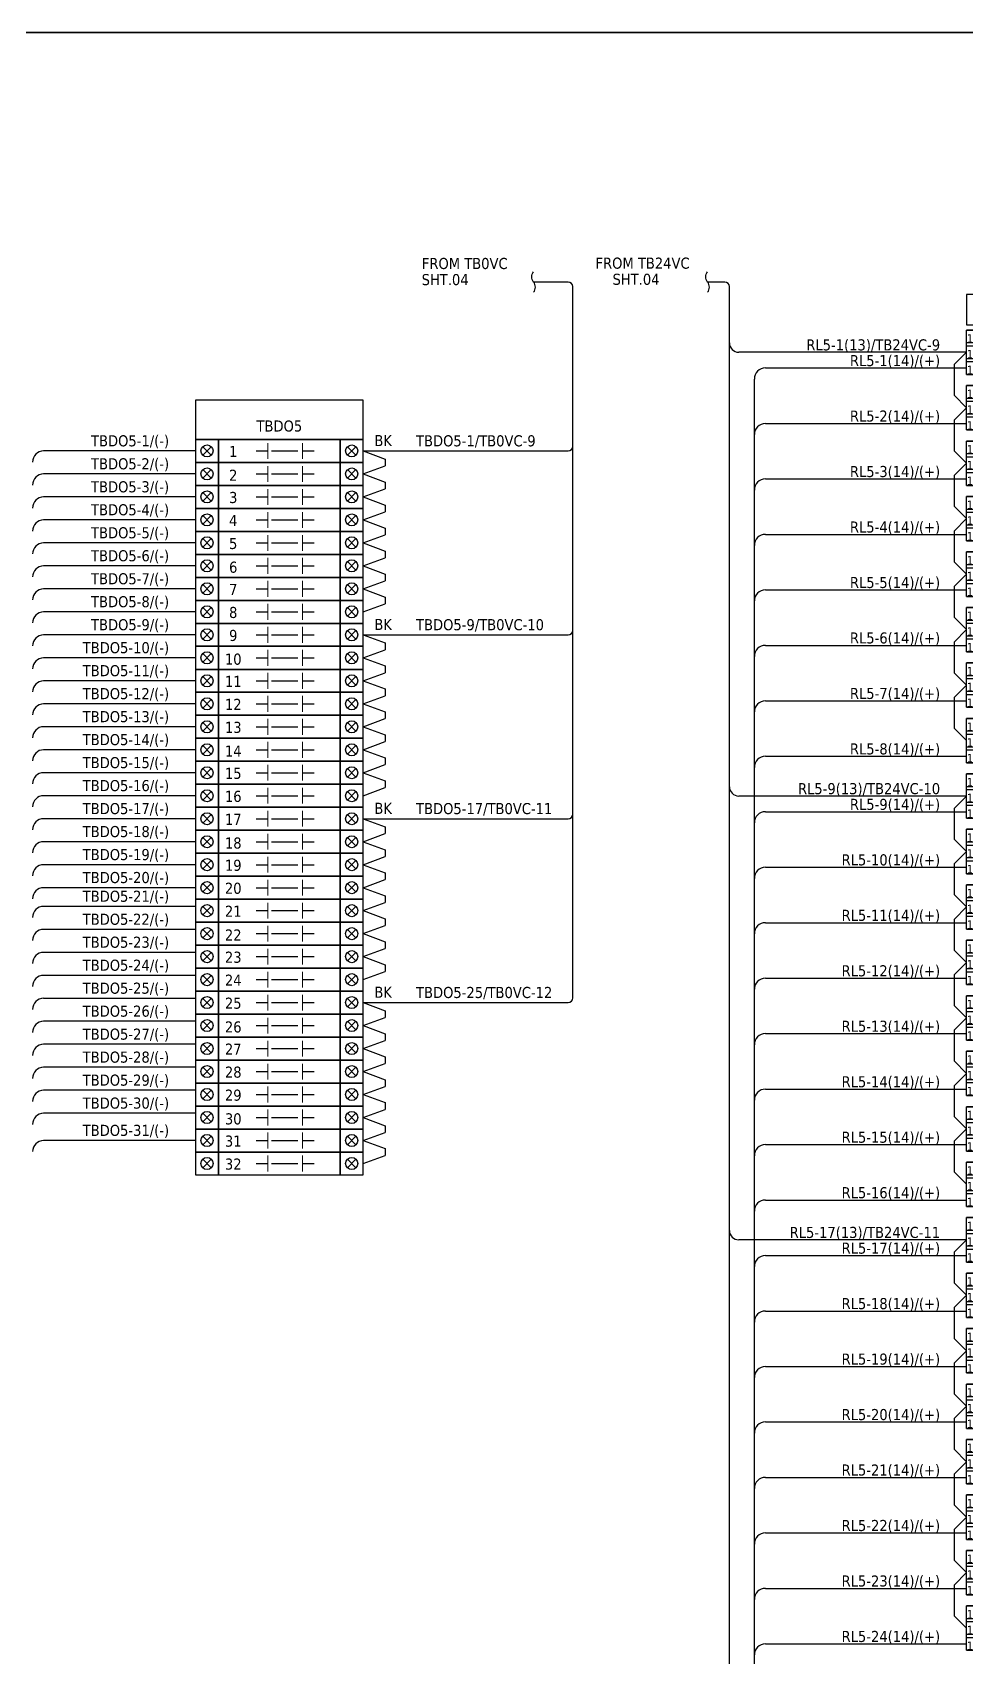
# Model space of a CAD drawing. Header units: millimetres. Extents: x 0 to 1792788, y -13 to 262234.
# Drawn here: x 1377369 to 1403022, y 24030 to 68674 of the extents above; entities that cross this region are included whole.
import ezdxf
from ezdxf.enums import TextEntityAlignment as Align

# ---------------------------------------------------------------- set-up
doc = ezdxf.new("R2010")
doc.units = ezdxf.units.MM
doc.layers.add('HELPPOINT', color=7, linetype='Continuous', lineweight=25)
doc.layers.add('power', color=7, linetype='Continuous', lineweight=25)
doc.styles.add('Tahoma', font='')
doc.styles.get('Tahoma').set_extended_font_data('Tahoma')

# ---------------------------------------------------------------- blocks, each defined once
blk = doc.blocks.new('TPA')
at = {"layer": 'HELPPOINT', "color": 4, "lineweight": 35, "ltscale": 25.4}
blk.add_line((14292753, 12827491), (14405128, 12827491), dxfattribs=at)
blk.add_line((14292753, 12827491), (14405128, 12827491), dxfattribs=at)
blk = doc.blocks.new('700RL')
at = {"color": 1, "ltscale": 25.4}
for p, q in [((15889446, 12491261), (15889446, 12492481)), ((15889446, 12492126), (15889446, 12492481)), ((15889446, 12492481), (15889797, 12492481)), ((15892698, 12492481), (15889446, 12492481)), ((15889446, 12491261), (15889446, 12492481)), ((15889797, 12492481), (15889797, 12492126)), ((15892347, 12492126), (15892347, 12492481)), ((15892347, 12492481), (15892698, 12492481)), ((15892698, 12492481), (15892698, 12492126)), ((15892698, 12492481), (15892698, 12491261)), ((15889797, 12492126), (15889446, 12492126)), ((15889446, 12491694), (15889446, 12492049)), ((15889446, 12492049), (15889797, 12492049)), ((15889797, 12492304), (15890173, 12492304)), ((15889797, 12492049), (15889797, 12491694)), ((15889900, 12491871), (15890173, 12492089)), ((15890399, 12492304), (15890173, 12492304)), ((15890399, 12492129), (15890173, 12492129)), ((15890173, 12492013), (15890173, 12492129)), ((15890363, 12491906), (15890173, 12491906)), ((15890363, 12491439), (15890363, 12491906)), ((15890399, 12492129), (15890399, 12492304)), ((15891926, 12491929), (15892042, 12491814)), ((15891998, 12492304), (15892347, 12492304)), ((15891998, 12492031), (15891998, 12492304)), ((15892698, 12492126), (15892347, 12492126)), ((15889797, 12491694), (15889446, 12491694)), ((15889446, 12491261), (15889446, 12491617)), ((15889446, 12491617), (15889797, 12491617)), ((15889797, 12491871), (15889900, 12491871)), ((15889797, 12491617), (15889797, 12491261)), ((15891998, 12491439), (15891998, 12491712)), ((15892347, 12491261), (15892347, 12491617)), ((15892347, 12491617), (15892698, 12491617)), ((15892698, 12491617), (15892698, 12491261)), ((15889797, 12491261), (15889446, 12491261)), ((15889446, 12491261), (15892698, 12491261)), ((15889797, 12491439), (15890363, 12491439)), ((15891998, 12491439), (15892347, 12491439)), ((15892698, 12491261), (15892347, 12491261))]:
    blk.add_line(p, q, dxfattribs=at)
blk.add_lwpolyline([(15891926, 12491712), (15892042, 12491712), (15892042, 12492031), (15891926, 12492031)], close=True, dxfattribs=at)
at = {"color": 1, "style": 'Tahoma'}
for s, height, p in [('12', 231.6, (15889626, 12492251)), ('A1', 231.6, (15892527, 12492274)), ('13', 231.6, (15889626, 12491819)), ('+', 232, (15892226, 12492165)), ('+', 232, (15892226, 12492165)), ('14', 231.6, (15889626, 12491386)), ('-', 232, (15892226, 12491526)), ('A2', 231.6, (15892527, 12491410))]:
    blk.add_text(s, height=height, dxfattribs=at).set_placement(p, align=Align.MIDDLE_CENTER)

msp = doc.modelspace()

# ---------------------------------------------------------------- linework, layer by layer
at = {"color": 7, "ltscale": 25.4}
for p, q in [((1392079, 61819), (1391133, 61819)), ((1392206, 42149), (1392206, 61692)), ((1381846, 57178), (1377674, 57178)), ((1382279, 57295), (1382044, 57060)), ((1382044, 57295), (1382279, 57060)), ((1383513, 57178), (1383831, 57178)), ((1383931, 57178), (1384657, 57178)), ((1384785, 57178), (1385103, 57178)), ((1386018, 57295), (1386253, 57060)), ((1386253, 57295), (1386018, 57060)), ((1386452, 57178), (1392079, 57178)), ((1386452, 57178), (1387056, 56954)), ((1386452, 56546), (1387056, 56769)), ((1387056, 56954), (1387056, 56769)), ((1381846, 56546), (1377674, 56546)), ((1382279, 56664), (1382044, 56429)), ((1382044, 56664), (1382279, 56429)), ((1383513, 56546), (1383831, 56546)), ((1383931, 56546), (1384657, 56546)), ((1384785, 56546), (1385103, 56546)), ((1386018, 56664), (1386253, 56429)), ((1386253, 56664), (1386018, 56429)), ((1386452, 56546), (1387056, 56323)), ((1387056, 56323), (1387056, 56138)), ((1381846, 55915), (1377674, 55915)), ((1382279, 56032), (1382044, 55797)), ((1382044, 56032), (1382279, 55797)), ((1383513, 55915), (1383831, 55915)), ((1383931, 55915), (1384657, 55915)), ((1384785, 55915), (1385103, 55915)), ((1386018, 56032), (1386253, 55797)), ((1386253, 56032), (1386018, 55797)), ((1386452, 55915), (1387056, 56138)), ((1386452, 55915), (1387056, 55691)), ((1382279, 55401), (1382044, 55166)), ((1382044, 55401), (1382279, 55166)), ((1386018, 55401), (1386253, 55166)), ((1386253, 55401), (1386018, 55166)), ((1386452, 55283), (1387056, 55506)), ((1387056, 55691), (1387056, 55506)), ((1381846, 55283), (1377674, 55283)), ((1383513, 55283), (1383831, 55283)), ((1383931, 55283), (1384657, 55283)), ((1384785, 55283), (1385103, 55283)), ((1386452, 55283), (1387056, 55060)), ((1387056, 55060), (1387056, 54875)), ((1381846, 54652), (1377674, 54652)), ((1382279, 54769), (1382044, 54534)), ((1382044, 54769), (1382279, 54534)), ((1383513, 54652), (1383831, 54652)), ((1383931, 54652), (1384657, 54652)), ((1384785, 54652), (1385103, 54652)), ((1386018, 54769), (1386253, 54534)), ((1386253, 54769), (1386018, 54534)), ((1386452, 54652), (1387056, 54875)), ((1386452, 54652), (1387056, 54428)), ((1381846, 54020), (1377674, 54020)), ((1382279, 54138), (1382044, 53903)), ((1382044, 54138), (1382279, 53903)), ((1383513, 54020), (1383831, 54020)), ((1383931, 54020), (1384657, 54020)), ((1384785, 54020), (1385103, 54020)), ((1386018, 54138), (1386253, 53903)), ((1386253, 54138), (1386018, 53903)), ((1386452, 54020), (1387056, 54243)), ((1386452, 54020), (1387056, 53797)), ((1387056, 54428), (1387056, 54243)), ((1386452, 53389), (1387056, 53612)), ((1387056, 53797), (1387056, 53612)), ((1381846, 53389), (1377674, 53389)), ((1382279, 53506), (1382044, 53271)), ((1382044, 53506), (1382279, 53271)), ((1383513, 53389), (1383831, 53389)), ((1383931, 53389), (1384657, 53389)), ((1384785, 53389), (1385103, 53389)), ((1386018, 53506), (1386253, 53271)), ((1386253, 53506), (1386018, 53271)), ((1386452, 53389), (1387056, 53165)), ((1387056, 53165), (1387056, 52980)), ((1381846, 52757), (1377674, 52757)), ((1382279, 52875), (1382044, 52640)), ((1382044, 52875), (1382279, 52640)), ((1383513, 52757), (1383831, 52757)), ((1383931, 52757), (1384657, 52757)), ((1384785, 52757), (1385103, 52757)), ((1386018, 52875), (1386253, 52640)), ((1386253, 52875), (1386018, 52640)), ((1386452, 52757), (1387056, 52980)), ((1382279, 52243), (1382044, 52008)), ((1382044, 52243), (1382279, 52008)), ((1386018, 52243), (1386253, 52008)), ((1386253, 52243), (1386018, 52008)), ((1381846, 52126), (1377674, 52126)), ((1383513, 52126), (1383831, 52126)), ((1383931, 52126), (1384657, 52126)), ((1384785, 52126), (1385103, 52126)), ((1386452, 52126), (1387056, 51902)), ((1386452, 52126), (1392079, 52126)), ((1387056, 51902), (1387056, 51717)), ((1381846, 51494), (1377674, 51494)), ((1382279, 51612), (1382044, 51377)), ((1382044, 51612), (1382279, 51377)), ((1383513, 51494), (1383831, 51494)), ((1383931, 51494), (1384657, 51494)), ((1384785, 51494), (1385103, 51494)), ((1386018, 51612), (1386253, 51377)), ((1386253, 51612), (1386018, 51377)), ((1386452, 51494), (1387056, 51717)), ((1386452, 51494), (1387056, 51271)), ((1382279, 50980), (1382044, 50745)), ((1382044, 50980), (1382279, 50745)), ((1386018, 50980), (1386253, 50745)), ((1386253, 50980), (1386018, 50745)), ((1386452, 50863), (1387056, 51086)), ((1387056, 51271), (1387056, 51086)), ((1381846, 50863), (1377674, 50863)), ((1383513, 50863), (1383831, 50863)), ((1383931, 50863), (1384657, 50863)), ((1384785, 50863), (1385103, 50863)), ((1386452, 50863), (1387056, 50639)), ((1386452, 50231), (1387056, 50454)), ((1387056, 50639), (1387056, 50454)), ((1381846, 50231), (1377674, 50231)), ((1382279, 50349), (1382044, 50114)), ((1382044, 50349), (1382279, 50114)), ((1383513, 50231), (1383831, 50231)), ((1383931, 50231), (1384657, 50231)), ((1384785, 50231), (1385103, 50231)), ((1386018, 50349), (1386253, 50114)), ((1386253, 50349), (1386018, 50114)), ((1386452, 50231), (1387056, 50008)), ((1387056, 50008), (1387056, 49823)), ((1381846, 49600), (1377674, 49600)), ((1382279, 49717), (1382044, 49482)), ((1382044, 49717), (1382279, 49482)), ((1383513, 49600), (1383831, 49600)), ((1383931, 49600), (1384657, 49600)), ((1384785, 49600), (1385103, 49600)), ((1386018, 49717), (1386253, 49482)), ((1386253, 49717), (1386018, 49482)), ((1386452, 49600), (1387056, 49823)), ((1386452, 49600), (1387056, 49376)), ((1386452, 48968), (1387056, 49191)), ((1387056, 49376), (1387056, 49191)), ((1381846, 48968), (1377674, 48968)), ((1382279, 49086), (1382044, 48851)), ((1382044, 49086), (1382279, 48851)), ((1383513, 48968), (1383831, 48968)), ((1383931, 48968), (1384657, 48968)), ((1384785, 48968), (1385103, 48968)), ((1386018, 49086), (1386253, 48851)), ((1386253, 49086), (1386018, 48851)), ((1386452, 48968), (1387056, 48745)), ((1387056, 48745), (1387056, 48560)), ((1381846, 48337), (1377674, 48337)), ((1382279, 48454), (1382044, 48219)), ((1382044, 48454), (1382279, 48219)), ((1383513, 48337), (1383831, 48337)), ((1383931, 48337), (1384657, 48337)), ((1384785, 48337), (1385103, 48337)), ((1386018, 48454), (1386253, 48219)), ((1386253, 48454), (1386018, 48219)), ((1386452, 48337), (1387056, 48560)), ((1386452, 48337), (1387056, 48113)), ((1382279, 47823), (1382044, 47588)), ((1382044, 47823), (1382279, 47588)), ((1386018, 47823), (1386253, 47588)), ((1386253, 47823), (1386018, 47588)), ((1386452, 47705), (1387056, 47928)), ((1387056, 48113), (1387056, 47928)), ((1381846, 47705), (1377674, 47705)), ((1383513, 47705), (1383831, 47705)), ((1383931, 47705), (1384657, 47705)), ((1384785, 47705), (1385103, 47705)), ((1381846, 47074), (1377674, 47074)), ((1382279, 47191), (1382044, 46956)), ((1382044, 47191), (1382279, 46956)), ((1383513, 47074), (1383831, 47074)), ((1383931, 47074), (1384657, 47074)), ((1384785, 47074), (1385103, 47074)), ((1386018, 47191), (1386253, 46956)), ((1386253, 47191), (1386018, 46956)), ((1386452, 47074), (1387056, 46850)), ((1386452, 47074), (1392079, 47074)), ((1381846, 46442), (1377674, 46442)), ((1382279, 46560), (1382044, 46325)), ((1382044, 46560), (1382279, 46325)), ((1383513, 46442), (1383831, 46442)), ((1383931, 46442), (1384657, 46442)), ((1384785, 46442), (1385103, 46442)), ((1386018, 46560), (1386253, 46325)), ((1386253, 46560), (1386018, 46325)), ((1386452, 46442), (1387056, 46665)), ((1386452, 46442), (1387056, 46219)), ((1387056, 46850), (1387056, 46665)), ((1386452, 45811), (1387056, 46034)), ((1387056, 46219), (1387056, 46034)), ((1381846, 45811), (1377674, 45811)), ((1382279, 45928), (1382044, 45693)), ((1382044, 45928), (1382279, 45693)), ((1383513, 45811), (1383831, 45811)), ((1383931, 45811), (1384657, 45811)), ((1384785, 45811), (1385103, 45811)), ((1386018, 45928), (1386253, 45693)), ((1386253, 45928), (1386018, 45693)), ((1386452, 45811), (1387056, 45587)), ((1387056, 45587), (1387056, 45403)), ((1381846, 45179), (1377674, 45179)), ((1382279, 45297), (1382044, 45062)), ((1382044, 45297), (1382279, 45062)), ((1383513, 45179), (1383831, 45179)), ((1383931, 45179), (1384657, 45179)), ((1384785, 45179), (1385103, 45179)), ((1386018, 45297), (1386253, 45062)), ((1386253, 45297), (1386018, 45062)), ((1386452, 45179), (1387056, 45403)), ((1386452, 45179), (1387056, 44956)), ((1381846, 44665), (1377674, 44665)), ((1382279, 44665), (1382044, 44430)), ((1382044, 44665), (1382279, 44430)), ((1386018, 44665), (1386253, 44430)), ((1386253, 44665), (1386018, 44430)), ((1386452, 44548), (1387056, 44771)), ((1387056, 44956), (1387056, 44771)), ((1383513, 44548), (1383831, 44548)), ((1383931, 44548), (1384657, 44548)), ((1384785, 44548), (1385103, 44548)), ((1386452, 44548), (1387056, 44324)), ((1387056, 44324), (1387056, 44140)), ((1381846, 44034), (1377674, 44034)), ((1382279, 44034), (1382044, 43799)), ((1382044, 44034), (1382279, 43799)), ((1383513, 43916), (1383831, 43916)), ((1383931, 43916), (1384657, 43916)), ((1384785, 43916), (1385103, 43916)), ((1386018, 44034), (1386253, 43799)), ((1386253, 44034), (1386018, 43799)), ((1386452, 43916), (1387056, 44140)), ((1386452, 43916), (1387056, 43693)), ((1381846, 43402), (1377674, 43402)), ((1382279, 43402), (1382044, 43167)), ((1382044, 43402), (1382279, 43167)), ((1386018, 43402), (1386253, 43167)), ((1386253, 43402), (1386018, 43167)), ((1386452, 43285), (1387056, 43508)), ((1387056, 43693), (1387056, 43508)), ((1383513, 43285), (1383831, 43285)), ((1383931, 43285), (1384657, 43285)), ((1384785, 43285), (1385103, 43285)), ((1386452, 43285), (1387056, 43062)), ((1386452, 42653), (1387056, 42877)), ((1387056, 43062), (1387056, 42877)), ((1381846, 42771), (1377674, 42771)), ((1382279, 42771), (1382044, 42536)), ((1382044, 42771), (1382279, 42536)), ((1383513, 42653), (1383831, 42653)), ((1383931, 42653), (1384657, 42653)), ((1384785, 42653), (1385103, 42653)), ((1386018, 42771), (1386253, 42536)), ((1386253, 42771), (1386018, 42536)), ((1381846, 42139), (1377674, 42139)), ((1382279, 42139), (1382044, 41904)), ((1382044, 42139), (1382279, 41904)), ((1383513, 42022), (1383831, 42022)), ((1383931, 42022), (1384657, 42022)), ((1384785, 42022), (1385103, 42022)), ((1386018, 42139), (1386253, 41904)), ((1386253, 42139), (1386018, 41904)), ((1386452, 42022), (1387056, 41799)), ((1386452, 42022), (1392079, 42022)), ((1386452, 41390), (1387056, 41614)), ((1387056, 41799), (1387056, 41614)), ((1381846, 41508), (1377674, 41508)), ((1382279, 41508), (1382044, 41273)), ((1382044, 41508), (1382279, 41273)), ((1383513, 41390), (1383831, 41390)), ((1383931, 41390), (1384657, 41390)), ((1384785, 41390), (1385103, 41390)), ((1386018, 41508), (1386253, 41273)), ((1386253, 41508), (1386018, 41273)), ((1386452, 41390), (1387056, 41167)), ((1387056, 41167), (1387056, 40982)), ((1381846, 40876), (1377674, 40876)), ((1382279, 40876), (1382044, 40641)), ((1382044, 40876), (1382279, 40641)), ((1383513, 40759), (1383831, 40759)), ((1383931, 40759), (1384657, 40759)), ((1384785, 40759), (1385103, 40759)), ((1386018, 40876), (1386253, 40641)), ((1386253, 40876), (1386018, 40641)), ((1386452, 40759), (1387056, 40982)), ((1386452, 40759), (1387056, 40536)), ((1381846, 40245), (1377674, 40245)), ((1382279, 40245), (1382044, 40010)), ((1382044, 40245), (1382279, 40010)), ((1386018, 40245), (1386253, 40010)), ((1386253, 40245), (1386018, 40010)), ((1386452, 40127), (1387056, 40351)), ((1387056, 40536), (1387056, 40351)), ((1383513, 40127), (1383831, 40127)), ((1383931, 40127), (1384657, 40127)), ((1384785, 40127), (1385103, 40127)), ((1386452, 40127), (1387056, 39904)), ((1387056, 39904), (1387056, 39719)), ((1381846, 39613), (1377674, 39613)), ((1382279, 39613), (1382044, 39378)), ((1382044, 39613), (1382279, 39378)), ((1383513, 39496), (1383831, 39496)), ((1383931, 39496), (1384657, 39496)), ((1384785, 39496), (1385103, 39496)), ((1386018, 39613), (1386253, 39378)), ((1386253, 39613), (1386018, 39378)), ((1386452, 39496), (1387056, 39719)), ((1386452, 39496), (1387056, 39273)), ((1381846, 38982), (1377674, 38982)), ((1382279, 38982), (1382044, 38747)), ((1382044, 38982), (1382279, 38747)), ((1383513, 38864), (1383831, 38864)), ((1383931, 38864), (1384657, 38864)), ((1384785, 38864), (1385103, 38864)), ((1386018, 38982), (1386253, 38747)), ((1386253, 38982), (1386018, 38747)), ((1386452, 38864), (1387056, 39088)), ((1386452, 38864), (1387056, 38641)), ((1387056, 39273), (1387056, 39088)), ((1386452, 38233), (1387056, 38456)), ((1387056, 38641), (1387056, 38456)), ((1381846, 38233), (1377674, 38233)), ((1382279, 38350), (1382044, 38115)), ((1382044, 38350), (1382279, 38115)), ((1383513, 38233), (1383831, 38233)), ((1383931, 38233), (1384657, 38233)), ((1384785, 38233), (1385103, 38233)), ((1386018, 38350), (1386253, 38115)), ((1386253, 38350), (1386018, 38115)), ((1386452, 38233), (1387056, 38010)), ((1387056, 38010), (1387056, 37825)), ((1382279, 37719), (1382044, 37484)), ((1382044, 37719), (1382279, 37484)), ((1383513, 37601), (1383831, 37601)), ((1383931, 37601), (1384657, 37601)), ((1384785, 37601), (1385103, 37601)), ((1386018, 37719), (1386253, 37484)), ((1386253, 37719), (1386018, 37484)), ((1386452, 37601), (1387056, 37825))]:
    msp.add_line(p, q, dxfattribs=at)
at = {"color": 1, "ltscale": 25.4}
for p, q in [((1396385, 61819), (1395912, 61819)), ((1396512, 60144), (1396512, 61692)), ((1396512, 23568), (1396512, 61692)), ((1403022, 59890), (1396766, 59890)), ((1403022, 59890), (1402681, 59549)), ((1402681, 59549), (1402681, 58706)), ((1403022, 58366), (1402681, 58706)), ((1403022, 58366), (1402681, 58025)), ((1402681, 58025), (1402681, 57182)), ((1403022, 56842), (1402681, 57182)), ((1403022, 56842), (1402681, 56501)), ((1402681, 56501), (1402681, 55658)), ((1403022, 55318), (1402681, 55658)), ((1403022, 55318), (1402681, 54977)), ((1402681, 54977), (1402681, 54134)), ((1403022, 53794), (1402681, 54134)), ((1403022, 53794), (1402681, 53453)), ((1402681, 53453), (1402681, 52610)), ((1403022, 52270), (1402681, 52610)), ((1403022, 52270), (1402681, 51929)), ((1402681, 51929), (1402681, 51086)), ((1403022, 50746), (1402681, 51086)), ((1403022, 50746), (1402681, 50405)), ((1402681, 50405), (1402681, 49562)), ((1403022, 49222), (1402681, 49562)), ((1403022, 47698), (1396766, 47698)), ((1403022, 47698), (1402681, 47357)), ((1402681, 47357), (1402681, 46514)), ((1403022, 46174), (1402681, 46514)), ((1403022, 46174), (1402681, 45833)), ((1402681, 45833), (1402681, 44990)), ((1403022, 44650), (1402681, 44990)), ((1403022, 44650), (1402681, 44309)), ((1402681, 44309), (1402681, 43466)), ((1403022, 43126), (1402681, 43466)), ((1403022, 43126), (1402681, 42785)), ((1402681, 42785), (1402681, 41942)), ((1403022, 41602), (1402681, 41942)), ((1403022, 41602), (1402681, 41261)), ((1402681, 41261), (1402681, 40418)), ((1403022, 40078), (1402681, 40418)), ((1403022, 40078), (1402681, 39737)), ((1402681, 39737), (1402681, 38894)), ((1403022, 38554), (1402681, 38894)), ((1403022, 38554), (1402681, 38213)), ((1402681, 38213), (1402681, 37370)), ((1403022, 37030), (1402681, 37370)), ((1403022, 35506), (1396766, 35506)), ((1403022, 35506), (1402681, 35165)), ((1402681, 35165), (1402681, 34322)), ((1403022, 33982), (1402681, 34322)), ((1403022, 33982), (1402681, 33641)), ((1402681, 33641), (1402681, 32798)), ((1403022, 32458), (1402681, 32798)), ((1403022, 32458), (1402681, 32117)), ((1402681, 32117), (1402681, 31274)), ((1403022, 30934), (1402681, 31274)), ((1403022, 30934), (1402681, 30593)), ((1402681, 30593), (1402681, 29750)), ((1403022, 29410), (1402681, 29750)), ((1403022, 29410), (1402681, 29069)), ((1402681, 29069), (1402681, 28226)), ((1403022, 27886), (1402681, 28226)), ((1403022, 27886), (1402681, 27545)), ((1402681, 27545), (1402681, 26702)), ((1403022, 26362), (1402681, 26702)), ((1403022, 26362), (1402681, 26021)), ((1402681, 26021), (1402681, 25178)), ((1403022, 24838), (1402681, 25178))]:
    msp.add_line(p, q, dxfattribs=at)
at = {"color": 4, "ltscale": 25.4}
for p, q in [((1397500, 59457), (1403022, 59457)), ((1397195, 9499), (1397195, 59152)), ((1397500, 57933), (1403022, 57933)), ((1397500, 56409), (1403022, 56409)), ((1397500, 54885), (1403022, 54885)), ((1397500, 53361), (1403022, 53361)), ((1397500, 51837), (1403022, 51837)), ((1397500, 50313), (1403022, 50313)), ((1397500, 48789), (1403022, 48789)), ((1397500, 47265), (1403022, 47265)), ((1397500, 45741), (1403022, 45741)), ((1397500, 44217), (1403022, 44217)), ((1397500, 42693), (1403022, 42693)), ((1397500, 41169), (1403022, 41169)), ((1397500, 39645), (1403022, 39645)), ((1397500, 38121), (1403022, 38121)), ((1397500, 36597), (1403022, 36597)), ((1397500, 35073), (1403022, 35073)), ((1397500, 33549), (1403022, 33549)), ((1397500, 32025), (1403022, 32025)), ((1397500, 30501), (1403022, 30501)), ((1397500, 28977), (1403022, 28977)), ((1397500, 27453), (1403022, 27453)), ((1397500, 25929), (1403022, 25929)), ((1397500, 24405), (1403022, 24405))]:
    msp.add_line(p, q, dxfattribs=at)
at = {"color": 7, "lineweight": 9, "ltscale": 25.4}
for p, q in [((1383831, 56961), (1383831, 57394)), ((1384785, 56961), (1384785, 57394)), ((1383831, 56329), (1383831, 56763)), ((1384785, 56329), (1384785, 56763)), ((1383831, 55698), (1383831, 56131)), ((1384785, 55698), (1384785, 56131)), ((1383831, 55066), (1383831, 55500)), ((1384785, 55066), (1384785, 55500)), ((1383831, 54435), (1383831, 54868)), ((1384785, 54435), (1384785, 54868)), ((1383831, 53803), (1383831, 54237)), ((1384785, 53803), (1384785, 54237)), ((1383831, 53172), (1383831, 53605)), ((1384785, 53172), (1384785, 53605)), ((1383831, 52540), (1383831, 52974)), ((1384785, 52540), (1384785, 52974)), ((1383831, 51909), (1383831, 52342)), ((1384785, 51909), (1384785, 52342)), ((1383831, 51277), (1383831, 51711)), ((1384785, 51277), (1384785, 51711)), ((1383831, 50646), (1383831, 51079)), ((1384785, 50646), (1384785, 51079)), ((1383831, 50014), (1383831, 50448)), ((1384785, 50014), (1384785, 50448)), ((1383831, 49383), (1383831, 49816)), ((1384785, 49383), (1384785, 49816)), ((1383831, 48751), (1383831, 49185)), ((1384785, 48751), (1384785, 49185)), ((1383831, 48120), (1383831, 48553)), ((1384785, 48120), (1384785, 48553)), ((1383831, 47488), (1383831, 47922)), ((1384785, 47488), (1384785, 47922)), ((1383831, 46857), (1383831, 47290)), ((1384785, 46857), (1384785, 47290)), ((1383831, 46226), (1383831, 46659)), ((1384785, 46226), (1384785, 46659)), ((1383831, 45594), (1383831, 46027)), ((1384785, 45594), (1384785, 46027)), ((1383831, 44963), (1383831, 45396)), ((1384785, 44963), (1384785, 45396)), ((1383831, 44331), (1383831, 44764)), ((1384785, 44331), (1384785, 44764)), ((1383831, 43700), (1383831, 44133)), ((1384785, 43700), (1384785, 44133)), ((1383831, 43068), (1383831, 43502)), ((1384785, 43068), (1384785, 43502)), ((1383831, 42437), (1383831, 42870)), ((1384785, 42437), (1384785, 42870)), ((1383831, 41805), (1383831, 42239)), ((1384785, 41805), (1384785, 42239)), ((1383831, 41174), (1383831, 41607)), ((1384785, 41174), (1384785, 41607)), ((1383831, 40542), (1383831, 40976)), ((1384785, 40542), (1384785, 40976)), ((1383831, 39911), (1383831, 40344)), ((1384785, 39911), (1384785, 40344)), ((1383831, 39279), (1383831, 39713)), ((1384785, 39279), (1384785, 39713)), ((1383831, 38648), (1383831, 39081)), ((1384785, 38648), (1384785, 39081)), ((1383831, 38016), (1383831, 38450)), ((1384785, 38016), (1384785, 38450)), ((1383831, 37385), (1383831, 37818)), ((1384785, 37385), (1384785, 37818))]:
    msp.add_line(p, q, dxfattribs=at)
at = {"color": 7, "ltscale": 25.4}
msp.add_lwpolyline([(1391133, 61537, 0.351), (1391133, 61819, -0.351), (1391133, 62101, 2.081666)], format="xyb", dxfattribs=at)
at = {"color": 1, "ltscale": 25.4}
msp.add_lwpolyline([(1395912, 61537, 0.351), (1395912, 61819, -0.351), (1395912, 62101, 2.081666)], format="xyb", dxfattribs=at)
at = {"color": 2, "ltscale": 25.4}
msp.add_lwpolyline([(1403022, 60647), (1406274, 60647), (1406274, 61478), (1403022, 61478)], close=True, dxfattribs=at)
at = {"color": 4, "ltscale": 25.4}
msp.add_lwpolyline([(1381846, 57493), (1386452, 57493), (1386452, 58572), (1381846, 58572)], close=True, dxfattribs=at)
at = {"color": 7, "ltscale": 25.4}
for points in [[(1381846, 56862), (1382477, 56862), (1382477, 57493), (1381846, 57493)], [(1382477, 56862), (1385820, 56862), (1385820, 57493), (1382477, 57493)], [(1385820, 56862), (1386452, 56862), (1386452, 57493), (1385820, 57493)], [(1381846, 56230), (1382477, 56230), (1382477, 56862), (1381846, 56862)], [(1382477, 56230), (1385820, 56230), (1385820, 56862), (1382477, 56862)], [(1385820, 56230), (1386452, 56230), (1386452, 56862), (1385820, 56862)], [(1381846, 55599), (1382477, 55599), (1382477, 56230), (1381846, 56230)], [(1382477, 55599), (1385820, 55599), (1385820, 56230), (1382477, 56230)], [(1385820, 55599), (1386452, 55599), (1386452, 56230), (1385820, 56230)], [(1381846, 54967), (1382477, 54967), (1382477, 55599), (1381846, 55599)], [(1382477, 54967), (1385820, 54967), (1385820, 55599), (1382477, 55599)], [(1385820, 54967), (1386452, 54967), (1386452, 55599), (1385820, 55599)], [(1381846, 54336), (1382477, 54336), (1382477, 54967), (1381846, 54967)], [(1382477, 54336), (1385820, 54336), (1385820, 54967), (1382477, 54967)], [(1385820, 54336), (1386452, 54336), (1386452, 54967), (1385820, 54967)], [(1381846, 53704), (1382477, 53704), (1382477, 54336), (1381846, 54336)], [(1382477, 53704), (1385820, 53704), (1385820, 54336), (1382477, 54336)], [(1385820, 53704), (1386452, 53704), (1386452, 54336), (1385820, 54336)], [(1381846, 53073), (1382477, 53073), (1382477, 53704), (1381846, 53704)], [(1382477, 53073), (1385820, 53073), (1385820, 53704), (1382477, 53704)], [(1385820, 53073), (1386452, 53073), (1386452, 53704), (1385820, 53704)], [(1381846, 52441), (1382477, 52441), (1382477, 53073), (1381846, 53073)], [(1382477, 52441), (1385820, 52441), (1385820, 53073), (1382477, 53073)], [(1385820, 52441), (1386452, 52441), (1386452, 53073), (1385820, 53073)], [(1381846, 51810), (1382477, 51810), (1382477, 52441), (1381846, 52441)], [(1382477, 51810), (1385820, 51810), (1385820, 52441), (1382477, 52441)], [(1385820, 51810), (1386452, 51810), (1386452, 52441), (1385820, 52441)], [(1381846, 51178), (1382477, 51178), (1382477, 51810), (1381846, 51810)], [(1382477, 51178), (1385820, 51178), (1385820, 51810), (1382477, 51810)], [(1385820, 51178), (1386452, 51178), (1386452, 51810), (1385820, 51810)], [(1381846, 50547), (1382477, 50547), (1382477, 51178), (1381846, 51178)], [(1382477, 50547), (1385820, 50547), (1385820, 51178), (1382477, 51178)], [(1385820, 50547), (1386452, 50547), (1386452, 51178), (1385820, 51178)], [(1381846, 49915), (1382477, 49915), (1382477, 50547), (1381846, 50547)], [(1382477, 49915), (1385820, 49915), (1385820, 50547), (1382477, 50547)], [(1385820, 49915), (1386452, 49915), (1386452, 50547), (1385820, 50547)], [(1381846, 49284), (1382477, 49284), (1382477, 49915), (1381846, 49915)], [(1382477, 49284), (1385820, 49284), (1385820, 49915), (1382477, 49915)], [(1385820, 49284), (1386452, 49284), (1386452, 49915), (1385820, 49915)], [(1381846, 48652), (1382477, 48652), (1382477, 49284), (1381846, 49284)], [(1382477, 48652), (1385820, 48652), (1385820, 49284), (1382477, 49284)], [(1385820, 48652), (1386452, 48652), (1386452, 49284), (1385820, 49284)], [(1381846, 48021), (1382477, 48021), (1382477, 48652), (1381846, 48652)], [(1382477, 48021), (1385820, 48021), (1385820, 48652), (1382477, 48652)], [(1385820, 48021), (1386452, 48021), (1386452, 48652), (1385820, 48652)], [(1381846, 47389), (1382477, 47389), (1382477, 48021), (1381846, 48021)], [(1382477, 47389), (1385820, 47389), (1385820, 48021), (1382477, 48021)], [(1385820, 47389), (1386452, 47389), (1386452, 48021), (1385820, 48021)], [(1381846, 46758), (1382477, 46758), (1382477, 47389), (1381846, 47389)], [(1382477, 46758), (1385820, 46758), (1385820, 47389), (1382477, 47389)], [(1385820, 46758), (1386452, 46758), (1386452, 47389), (1385820, 47389)], [(1381846, 46126), (1382477, 46126), (1382477, 46758), (1381846, 46758)], [(1382477, 46126), (1385820, 46126), (1385820, 46758), (1382477, 46758)], [(1385820, 46126), (1386452, 46126), (1386452, 46758), (1385820, 46758)], [(1381846, 45495), (1382477, 45495), (1382477, 46126), (1381846, 46126)], [(1382477, 45495), (1385820, 45495), (1385820, 46126), (1382477, 46126)], [(1385820, 45495), (1386452, 45495), (1386452, 46126), (1385820, 46126)], [(1381846, 44864), (1382477, 44864), (1382477, 45495), (1381846, 45495)], [(1382477, 44864), (1385820, 44864), (1385820, 45495), (1382477, 45495)], [(1385820, 44864), (1386452, 44864), (1386452, 45495), (1385820, 45495)], [(1381846, 44232), (1382477, 44232), (1382477, 44864), (1381846, 44864)], [(1382477, 44232), (1385820, 44232), (1385820, 44864), (1382477, 44864)], [(1385820, 44232), (1386452, 44232), (1386452, 44864), (1385820, 44864)], [(1381846, 43601), (1382477, 43601), (1382477, 44232), (1381846, 44232)], [(1382477, 43601), (1385820, 43601), (1385820, 44232), (1382477, 44232)], [(1385820, 43601), (1386452, 43601), (1386452, 44232), (1385820, 44232)], [(1381846, 42969), (1382477, 42969), (1382477, 43601), (1381846, 43601)], [(1382477, 42969), (1385820, 42969), (1385820, 43601), (1382477, 43601)], [(1385820, 42969), (1386452, 42969), (1386452, 43601), (1385820, 43601)], [(1381846, 42338), (1382477, 42338), (1382477, 42969), (1381846, 42969)], [(1382477, 42338), (1385820, 42338), (1385820, 42969), (1382477, 42969)], [(1385820, 42338), (1386452, 42338), (1386452, 42969), (1385820, 42969)], [(1381846, 41706), (1382477, 41706), (1382477, 42338), (1381846, 42338)], [(1382477, 41706), (1385820, 41706), (1385820, 42338), (1382477, 42338)], [(1385820, 41706), (1386452, 41706), (1386452, 42338), (1385820, 42338)], [(1381846, 41075), (1382477, 41075), (1382477, 41706), (1381846, 41706)], [(1382477, 41075), (1385820, 41075), (1385820, 41706), (1382477, 41706)], [(1385820, 41075), (1386452, 41075), (1386452, 41706), (1385820, 41706)], [(1381846, 40443), (1382477, 40443), (1382477, 41075), (1381846, 41075)], [(1382477, 40443), (1385820, 40443), (1385820, 41075), (1382477, 41075)], [(1385820, 40443), (1386452, 40443), (1386452, 41075), (1385820, 41075)], [(1381846, 39812), (1382477, 39812), (1382477, 40443), (1381846, 40443)], [(1382477, 39812), (1385820, 39812), (1385820, 40443), (1382477, 40443)], [(1385820, 39812), (1386452, 39812), (1386452, 40443), (1385820, 40443)], [(1381846, 39180), (1382477, 39180), (1382477, 39812), (1381846, 39812)], [(1382477, 39180), (1385820, 39180), (1385820, 39812), (1382477, 39812)], [(1385820, 39180), (1386452, 39180), (1386452, 39812), (1385820, 39812)], [(1381846, 38549), (1382477, 38549), (1382477, 39180), (1381846, 39180)], [(1382477, 38549), (1385820, 38549), (1385820, 39180), (1382477, 39180)], [(1385820, 38549), (1386452, 38549), (1386452, 39180), (1385820, 39180)], [(1381846, 37917), (1382477, 37917), (1382477, 38549), (1381846, 38549)], [(1382477, 37917), (1385820, 37917), (1385820, 38549), (1382477, 38549)], [(1385820, 37917), (1386452, 37917), (1386452, 38549), (1385820, 38549)], [(1381846, 37286), (1382477, 37286), (1382477, 37917), (1381846, 37917)], [(1382477, 37286), (1385820, 37286), (1385820, 37917), (1382477, 37917)], [(1385820, 37286), (1386452, 37286), (1386452, 37917), (1385820, 37917)]]:
    msp.add_lwpolyline(points, close=True, dxfattribs=at)
for centre in [(1382162, 57178), (1386136, 57178), (1382162, 56546), (1386136, 56546), (1382162, 55915), (1386136, 55915), (1382162, 55283), (1386136, 55283), (1382162, 54652), (1386136, 54652), (1382162, 54020), (1386136, 54020), (1382162, 53389), (1386136, 53389), (1382162, 52757), (1386136, 52757), (1382162, 52126), (1386136, 52126), (1382162, 51494), (1386136, 51494), (1382162, 50863), (1386136, 50863), (1382162, 50231), (1386136, 50231), (1382162, 49600), (1386136, 49600), (1382162, 48968), (1386136, 48968), (1382162, 48337), (1386136, 48337), (1382162, 47705), (1386136, 47705), (1382162, 47074), (1386136, 47074), (1382162, 46442), (1386136, 46442), (1382162, 45811), (1386136, 45811), (1382162, 45179), (1386136, 45179), (1382162, 44548), (1386136, 44548), (1382162, 43916), (1386136, 43916), (1382162, 43285), (1386136, 43285), (1382162, 42653), (1386136, 42653), (1382162, 42022), (1386136, 42022), (1382162, 41390), (1386136, 41390), (1382162, 40759), (1386136, 40759), (1382162, 40127), (1386136, 40127), (1382162, 39496), (1386136, 39496), (1382162, 38864), (1386136, 38864), (1382162, 38233), (1386136, 38233), (1382162, 37601), (1386136, 37601)]:
    msp.add_circle(centre, 166, dxfattribs=at)
for centre, radius, start, end in [((1392079, 61692), 127, 0, 90), ((1377674, 56873), 305, 90, 180), ((1392079, 57305), 127, 270, 0), ((1377674, 56241), 305, 90, 180), ((1377674, 55610), 305, 90, 180), ((1377674, 54978), 305, 90, 180), ((1377674, 54347), 305, 90, 180), ((1377674, 53715), 305, 90, 180), ((1377674, 53084), 305, 90, 180), ((1377674, 52452), 305, 90, 180), ((1392079, 52253), 127, 270, 0), ((1377674, 51821), 305, 90, 180), ((1377674, 51189), 305, 90, 180), ((1377674, 50558), 305, 90, 180), ((1377674, 49926), 305, 90, 180), ((1377674, 49295), 305, 90, 180), ((1377674, 48663), 305, 90, 180), ((1377674, 48032), 305, 90, 180), ((1377674, 47400), 305, 90, 180), ((1377674, 46769), 305, 90, 180), ((1392079, 47201), 127, 270, 0), ((1377674, 46137), 305, 90, 180), ((1377674, 45506), 305, 90, 180), ((1377674, 44874), 305, 90, 180), ((1377674, 44360), 305, 90, 180), ((1377674, 43729), 305, 90, 180), ((1377674, 43097), 305, 90, 180), ((1377674, 42466), 305, 90, 180), ((1377674, 41835), 305, 90, 180), ((1392079, 42149), 127, 270, 0), ((1377674, 41203), 305, 90, 180), ((1377674, 40572), 305, 90, 180), ((1377674, 39940), 305, 90, 180), ((1377674, 39309), 305, 90, 180), ((1377674, 38677), 305, 90, 180), ((1377674, 37928), 305, 90, 180)]:
    msp.add_arc(centre, radius, start, end, dxfattribs=at)
at = {"color": 1, "ltscale": 25.4}
for centre, radius, start, end in [((1396385, 61692), 127, 0, 90), ((1396766, 60144), 254, 180, 270), ((1396766, 47952), 254, 180, 270), ((1396766, 35760), 254, 180, 270)]:
    msp.add_arc(centre, radius, start, end, dxfattribs=at)
at = {"color": 4, "ltscale": 25.4}
for centre in [(1397500, 59152), (1397500, 57628), (1397500, 56104), (1397500, 54580), (1397500, 53056), (1397500, 51532), (1397500, 50008), (1397500, 48484), (1397500, 46960), (1397500, 45436), (1397500, 43912), (1397500, 42388), (1397500, 40864), (1397500, 39340), (1397500, 37816), (1397500, 36292), (1397500, 34768), (1397500, 33244), (1397500, 31720), (1397500, 30196), (1397500, 28672), (1397500, 27148), (1397500, 25624), (1397500, 24100)]:
    msp.add_arc(centre, 305, 90, 180, dxfattribs=at)

# ---------------------------------------------------------------- block references
at = {"xscale": 0.8800000000046566, "yscale": 0.8800000000046566, "zscale": 0.8800000000046566}
msp.add_blockref('TPA', (-11221638, -11219518), dxfattribs=at)
for p in [(-14486423, -12431982), (-14486423, -12433506), (-14486423, -12435030), (-14486423, -12436554), (-14486423, -12438078), (-14486423, -12439602), (-14486423, -12441126), (-14486423, -12442650), (-14486423, -12444174), (-14486423, -12445698), (-14486423, -12447222), (-14486423, -12448746), (-14486423, -12450270), (-14486423, -12451794), (-14486423, -12453318), (-14486423, -12454842), (-14486423, -12456366), (-14486423, -12457890), (-14486423, -12459414), (-14486423, -12460938), (-14486423, -12462462), (-14486423, -12463986), (-14486423, -12465510), (-14486423, -12467034)]:
    msp.add_blockref('700RL', p)

# ---------------------------------------------------------------- texts
at = {"color": 7, "style": 'Tahoma'}
for s, p in [('FROM TB0VC', (1388062, 62176)), ('SHT.04', (1388057, 61733)), ('BK', (1386758, 57311)), ('TBDO5-1/TB0VC-9', (1387903, 57304)), ('BK', (1386758, 52259)), ('TBDO5-9/TB0VC-10', (1387903, 52252)), ('BK', (1386758, 47207)), ('TBDO5-17/TB0VC-11', (1387903, 47200)), ('BK', (1386758, 42155)), ('TBDO5-25/TB0VC-12', (1387903, 42148))]:
    msp.add_text(s, height=304.8, dxfattribs=at).set_placement(p)
at = {"color": 1, "style": 'Tahoma'}
for s, p in [('FROM TB24VC', (1392832, 62185)), ('SHT.04', (1393301, 61742))]:
    msp.add_text(s, height=304.8, dxfattribs=at).set_placement(p)
for s, p in [('RL5-1(13)/TB24VC-9', (1402298, 59940)), ('RL5-9(13)/TB24VC-10', (1402298, 47748)), ('RL5-17(13)/TB24VC-11', (1402298, 35556))]:
    msp.add_text(s, height=304.8, dxfattribs=at).set_placement(p, align=Align.RIGHT)
at = {"color": 4, "style": 'Tahoma'}
for s, p in [('RL5-1(14)/(+)', (1402298, 59508)), ('RL5-2(14)/(+)', (1402298, 57984)), ('RL5-3(14)/(+)', (1402298, 56460)), ('RL5-4(14)/(+)', (1402298, 54936)), ('RL5-5(14)/(+)', (1402298, 53412)), ('RL5-6(14)/(+)', (1402298, 51888)), ('RL5-7(14)/(+)', (1402298, 50364)), ('RL5-8(14)/(+)', (1402298, 48840)), ('RL5-9(14)/(+)', (1402298, 47316)), ('RL5-10(14)/(+)', (1402298, 45792)), ('RL5-11(14)/(+)', (1402298, 44268)), ('RL5-12(14)/(+)', (1402298, 42744)), ('RL5-13(14)/(+)', (1402298, 41220)), ('RL5-14(14)/(+)', (1402298, 39696)), ('RL5-15(14)/(+)', (1402298, 38172)), ('RL5-16(14)/(+)', (1402298, 36648)), ('RL5-17(14)/(+)', (1402298, 35124)), ('RL5-18(14)/(+)', (1402298, 33600)), ('RL5-19(14)/(+)', (1402298, 32076)), ('RL5-20(14)/(+)', (1402298, 30552)), ('RL5-21(14)/(+)', (1402298, 29028)), ('RL5-22(14)/(+)', (1402298, 27504)), ('RL5-23(14)/(+)', (1402298, 25980)), ('RL5-24(14)/(+)', (1402298, 24456))]:
    msp.add_text(s, height=304.8, dxfattribs=at).set_placement(p, align=Align.RIGHT)
at = {"color": 7, "style": 'Tahoma'}
for s, p in [('TBDO5-1/(-)', (1381121, 57304)), ('TBDO5-2/(-)', (1381121, 56673)), ('TBDO5-3/(-)', (1381121, 56041)), ('TBDO5-4/(-)', (1381121, 55410)), ('TBDO5-5/(-)', (1381121, 54778)), ('TBDO5-6/(-)', (1381121, 54147)), ('TBDO5-7/(-)', (1381121, 53515)), ('TBDO5-8/(-)', (1381121, 52884)), ('TBDO5-9/(-)', (1381121, 52252)), ('TBDO5-10/(-)', (1381121, 51621)), ('TBDO5-11/(-)', (1381121, 50989)), ('TBDO5-12/(-)', (1381121, 50358)), ('TBDO5-13/(-)', (1381121, 49726)), ('TBDO5-14/(-)', (1381121, 49095)), ('TBDO5-15/(-)', (1381121, 48463)), ('TBDO5-16/(-)', (1381121, 47832)), ('TBDO5-17/(-)', (1381121, 47200)), ('TBDO5-18/(-)', (1381121, 46569)), ('TBDO5-19/(-)', (1381121, 45937)), ('TBDO5-20/(-)', (1381121, 45306)), ('TBDO5-21/(-)', (1381121, 44792)), ('TBDO5-22/(-)', (1381121, 44160)), ('TBDO5-23/(-)', (1381121, 43529)), ('TBDO5-24/(-)', (1381121, 42897)), ('TBDO5-25/(-)', (1381121, 42266)), ('TBDO5-26/(-)', (1381121, 41635)), ('TBDO5-27/(-)', (1381121, 41003)), ('TBDO5-28/(-)', (1381121, 40372)), ('TBDO5-29/(-)', (1381121, 39740)), ('TBDO5-30/(-)', (1381121, 39109)), ('TBDO5-31/(-)', (1381121, 38360))]:
    msp.add_text(s, height=304.8, dxfattribs=at).set_placement(p, align=Align.RIGHT)
at = {"color": 4, "style": 'Tahoma'}
msp.add_text('TBDO5', height=304.8, dxfattribs=at).set_placement((1384149, 57863), align=Align.MIDDLE_CENTER)
at = {"layer": 'power', "color": 7, "style": 'Tahoma'}
for s, height, p in [('1', 305, (1382882, 57162)), ('2', 305, (1382882, 56510)), ('3', 305, (1382882, 55899)), ('4', 305, (1382882, 55267)), ('5', 305, (1382882, 54636)), ('6', 305, (1382882, 53984)), ('7', 305, (1382882, 53373)), ('8', 305, (1382882, 52741)), ('9', 305, (1382882, 52110)), ('10', 305.3, (1382882, 51458)), ('11', 305.3, (1382882, 50847)), ('12', 305.3, (1382882, 50215)), ('13', 305.3, (1382882, 49584)), ('14', 305.3, (1382882, 48932)), ('15', 305.3, (1382882, 48321)), ('16', 305.3, (1382882, 47689)), ('17', 305.3, (1382882, 47058)), ('18', 305.3, (1382882, 46406)), ('19', 305.3, (1382882, 45795)), ('20', 305.3, (1382882, 45164)), ('21', 305.3, (1382882, 44532)), ('22', 305.3, (1382882, 43880)), ('23', 305.3, (1382882, 43269)), ('24', 305.3, (1382882, 42638)), ('25', 305.3, (1382882, 42006)), ('26', 305.3, (1382882, 41354)), ('27', 305.3, (1382882, 40743)), ('28', 305.3, (1382882, 40112)), ('29', 305.3, (1382882, 39480)), ('30', 305.3, (1382882, 38828)), ('31', 305.3, (1382882, 38217)), ('32', 305.3, (1382882, 37586))]:
    msp.add_text(s, height=height, dxfattribs=at).set_placement(p, align=Align.MIDDLE_CENTER)

doc.saveas('drawing.dxf')
